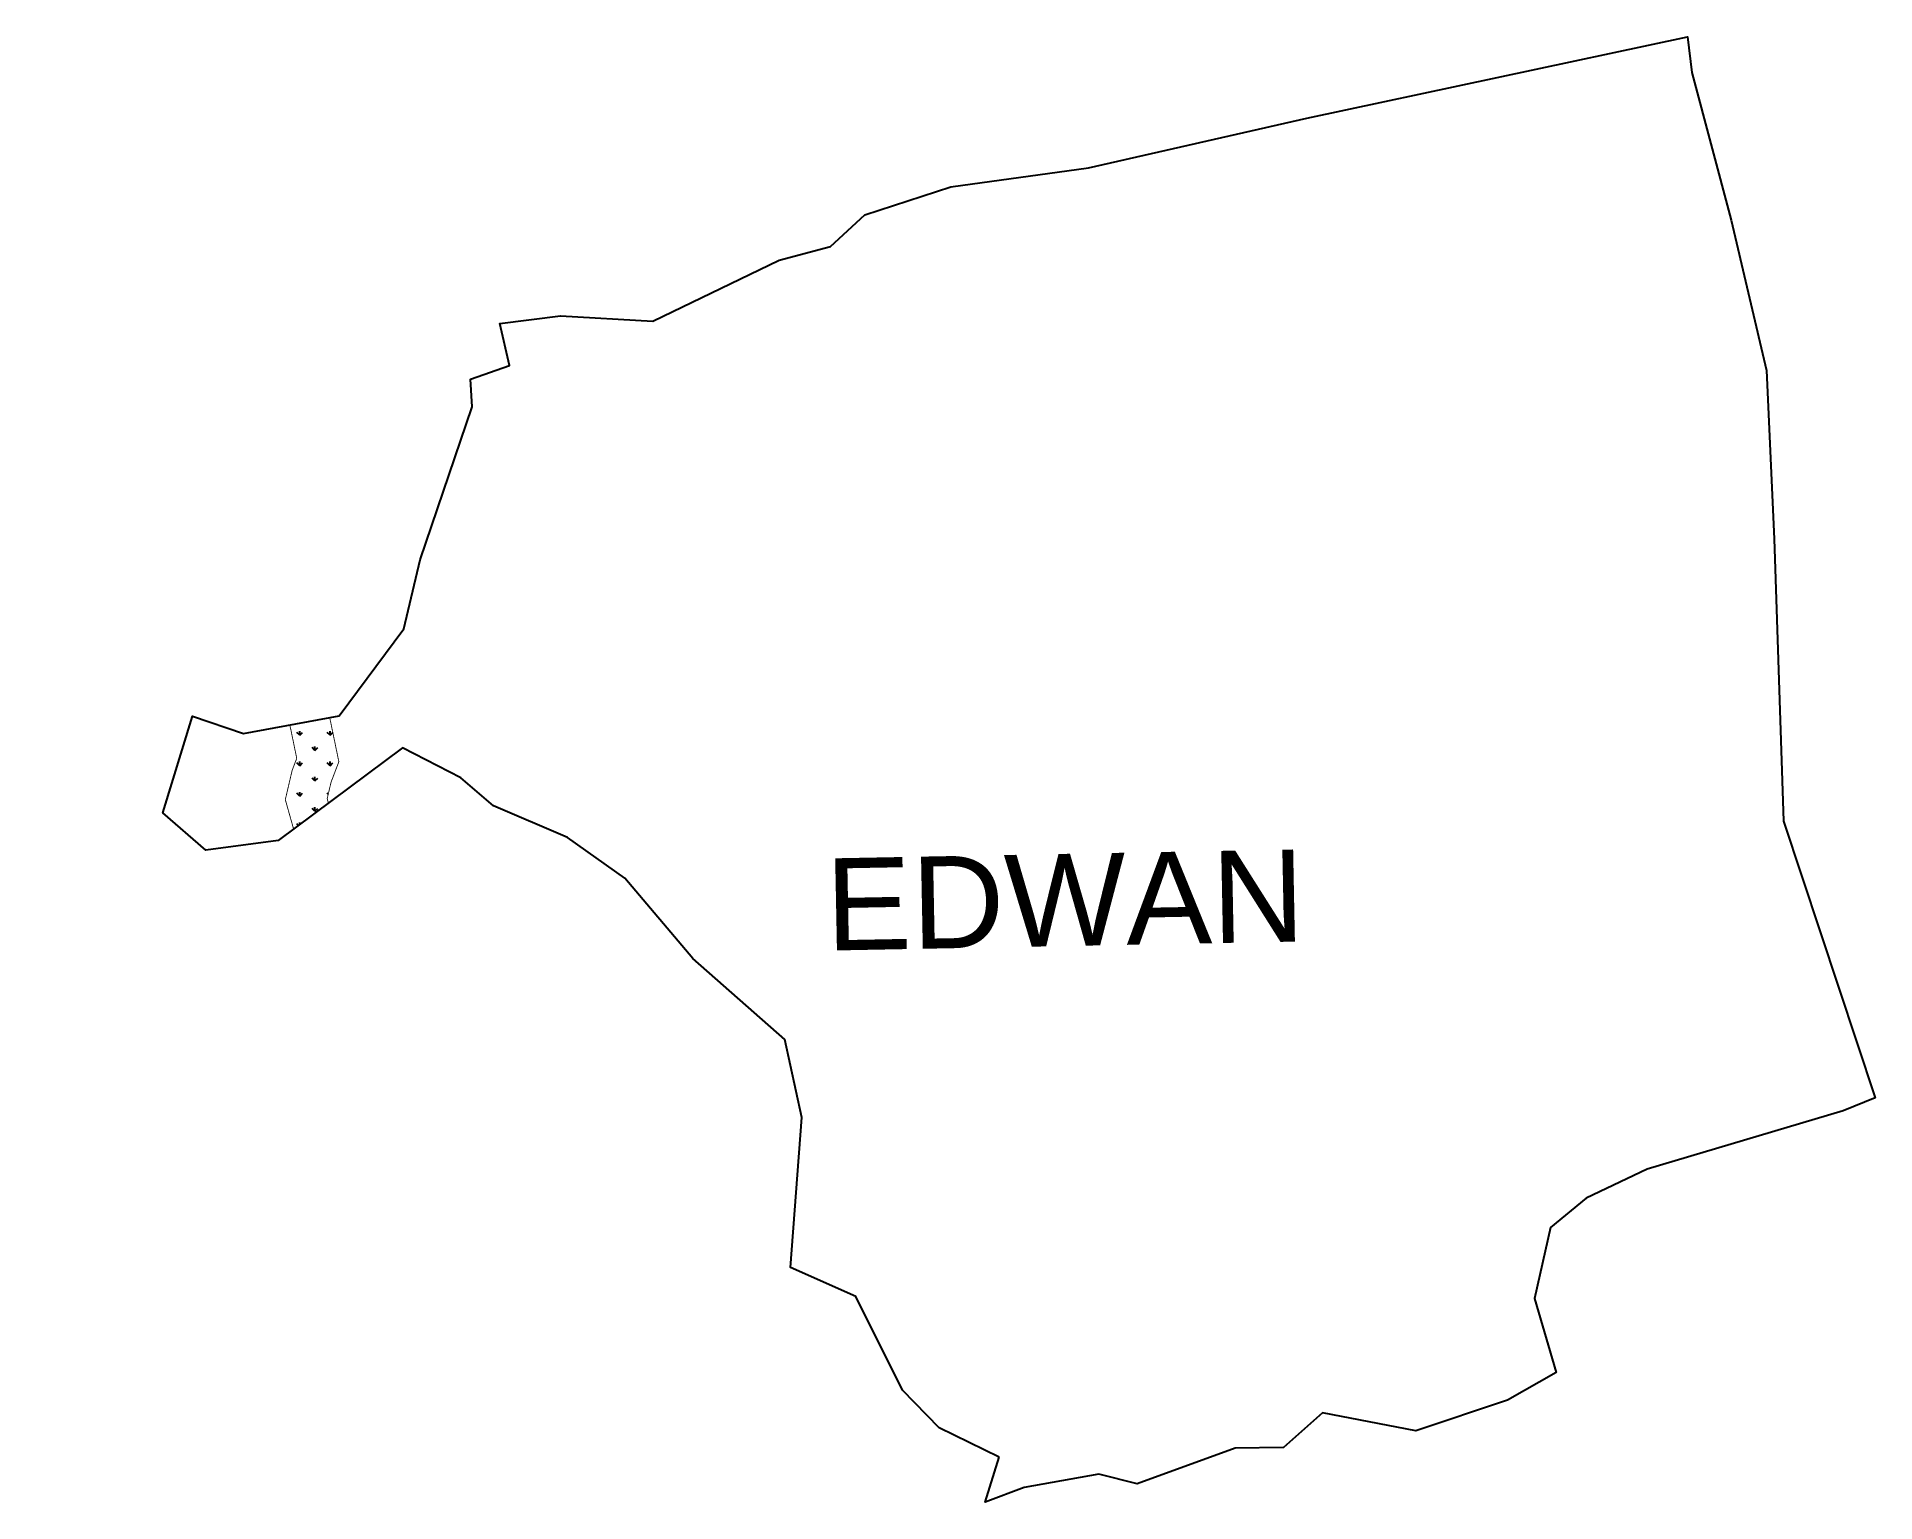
# Model space of a CAD drawing. Header units: metres. Extents: x 260692 to 262862, y 2161505 to 2163234.
import ezdxf

# ---------------------------------------------------------------- set-up
doc = ezdxf.new("R2010")
doc.units = ezdxf.units.M
for name, color, linetype in [('MANGROOVES BUFFER ZONE', 120, 'Continuous'), ('village', 3, 'Continuous'), ('VILLAGE NAME', 250, 'Continuous')]:
    doc.layers.add(name, color=color, linetype=linetype)
doc.styles.get("Standard").update_dxf_attribs({"font": 'simplex.shx'})

msp = doc.modelspace()

# ---------------------------------------------------------------- hatches: boundary and pattern name
at = {"layer": 'MANGROOVES BUFFER ZONE'}
h = msp.add_hatch(dxfattribs=at)
h.set_pattern_fill('GRASS', color=256)
h.paths.add_polyline_path([(261037.6, 2162430.6), (260935.8, 2162411.9), (260875.6, 2162432.1), (260840.5, 2162318.1), (260891.6, 2162274.3), (260976.6, 2162285.4), (261036.1, 2162329.7), (261034.6, 2162334.9), (261039.2, 2162354.4), (261048.4, 2162378.5), (261037.8, 2162429.7)])
h.paths.add_polyline_path([(260990.3, 2162421.9), (260935.8, 2162411.9), (260875.6, 2162432.1), (260840.5, 2162318.1), (260891.6, 2162274.3), (260976.6, 2162285.4), (260994.9, 2162299), (260994.8, 2162299.7), (260985.2, 2162333.8), (260993.3, 2162368.4), (260998.7, 2162382.5), (260991.3, 2162418.4)])
h.paths.add_polyline_path([(260691.9, 2162200.4), (260692.3, 2162201.3), (260692.2, 2162201.2)])

# ---------------------------------------------------------------- linework, layer by layer
at = {"color": 3, "flags": 128}
msp.add_lwpolyline([(261628.8, 2162986.7), (261669.2, 2163023.8)], dxfattribs=at)
at = {"layer": 'MANGROOVES BUFFER ZONE', "const_width": 1, "flags": 128}
for points in [[(261036.1, 2162329.7), (261034.6, 2162334.9), (261039.2, 2162354.4), (261048.4, 2162378.5), (261037.8, 2162429.7), (261037.6, 2162430.6)], [(260994.9, 2162299), (260994.8, 2162299.7), (260985.2, 2162333.8), (260993.3, 2162368.4), (260998.7, 2162382.5), (260991.3, 2162418.4), (260990.3, 2162421.9)]]:
    msp.add_lwpolyline(points, dxfattribs=at)
at = {"layer": 'village', "color": 3}
for points in [[(261669.2, 2163023.8, 0), (261770.7, 2163056.8, 0), (261933.1, 2163079.3, 0), (262190.7, 2163137.9, 0), (262640, 2163234.1, 0), (262645.1, 2163191.9, 0), (262691.7, 2163017.8, 0), (262733.3, 2162840.3, 0), (262742.4, 2162641.7, 0), (262753.3, 2162308.4, 0), (262861.6, 2161982, 0), (262823.6, 2161966.6, 0), (262592.6, 2161897.8, 0), (262520.3, 2161863.5, 0), (262478.5, 2161828.9, 0), (262459.5, 2161745.2, 0), (262484.9, 2161657.8, 0), (262427.5, 2161625.2, 0), (262319.3, 2161588.8, 0), (262209.2, 2161610.2, 0), (262163.4, 2161569, 0), (262106.1, 2161568.4, 0), (261990.5, 2161526.2, 0), (261945.2, 2161537.9, 0), (261857.2, 2161522.1, 0), (261811, 2161504.6, 0), (261827.8, 2161557.8, 0)], [(261827.8, 2161557.8, 0), (261756.7, 2161592.3, 0), (261713.4, 2161636.9, 0), (261658.4, 2161747.4, 0), (261581.5, 2161781.7, 0), (261594.8, 2161958.5, 0), (261574.9, 2162050.6, 0), (261466.3, 2162146.1, 0), (261385.8, 2162241.1, 0), (261318.3, 2162288.9, 0), (261231, 2162326.3, 0), (261192.3, 2162359.5, 0), (261123.6, 2162394.9, 0), (260976.6, 2162285.4, 0), (260891.6, 2162274.3, 0), (260840.5, 2162318.1, 0), (260875.6, 2162432.1, 0), (260935.8, 2162411.9, 0), (261048.6, 2162432.6, 0), (261125, 2162535.2, 0), (261144.5, 2162616.6, 0), (261205.8, 2162797.5, 0), (261203.9, 2162829.9, 0), (261249.7, 2162846.3, 0), (261238.3, 2162895.7, 0), (261309.9, 2162904.9, 0), (261418.9, 2162898.5, 0), (261567.9, 2162970.4, 0), (261628.8, 2162986.7, 0)]]:
    msp.add_polyline3d(points, dxfattribs=at)

# ---------------------------------------------------------------- texts
at = {"layer": 'VILLAGE NAME', "insert": (261621.7, 2162264.3), "char_height": 108.748, "attachment_point": 1, "rotation": 1.1028}
msp.add_mtext_dynamic_manual_height_columns('{\\fArial|b0|i0|c0|p34;EDWAN}', width=726.929, gutter_width=543.7, heights=[0], dxfattribs=at)

doc.saveas('drawing.dxf')
